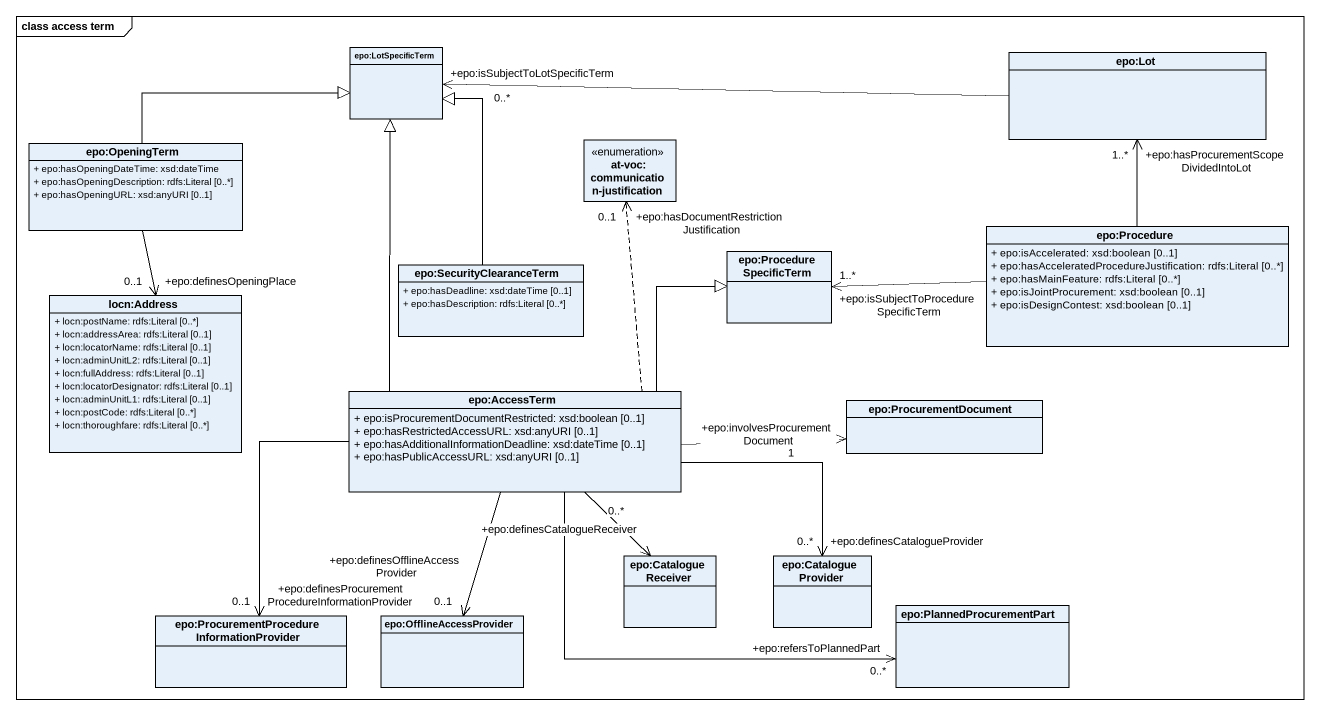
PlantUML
@startuml
mainframe class access term
hide circle
hide empty members
skinparam classAttributeIconSize 0
class "epo:LotSpecificTerm" as epo_LotSpecificTerm
class "epo:Lot" as epo_Lot
class "epo:OpeningTerm" as epo_OpeningTerm {
  + epo:hasOpeningDateTime: xsd:dateTime
  + epo:hasOpeningDescription: rdfs:Literal [0..*]
  + epo:hasOpeningURL: xsd:anyURI [0..1]
}
enum "at-voc:communication-justification" as at_voc_communication
class "epo:Procedure" as epo_Procedure {
  + epo:isAccelerated: xsd:boolean [0..1]
  + epo:hasAcceleratedProcedureJustification: rdfs:Literal [0..*]
  + epo:hasMainFeature: rdfs:Literal [0..*]
  + epo:isJointProcurement: xsd:boolean [0..1]
  + epo:isDesignContest: xsd:boolean [0..1]
}
class "epo:SecurityClearanceTerm" as epo_SecurityClearanceTerm {
  + epo:hasDeadline: xsd:dateTime [0..1]
  + epo:hasDescription: rdfs:Literal [0..*]
}
class "epo:ProcedureSpecificTerm" as epo_ProcedureSpecificTerm
class "locn:Address" as locn_Address {
  + locn:postName: rdfs:Literal [0..*]
  + locn:addressArea: rdfs:Literal [0..1]
  + locn:locatorName: rdfs:Literal [0..1]
  + locn:adminUnitL2: rdfs:Literal [0..1]
  + locn:fullAddress: rdfs:Literal [0..1]
  + locn:locatorDesignator: rdfs:Literal [0..1]
  + locn:adminUnitL1: rdfs:Literal [0..1]
  + locn:postCode: rdfs:Literal [0..*]
  + locn:thoroughfare: rdfs:Literal [0..*]
}
class "epo:AccessTerm" as epo_AccessTerm {
  + epo:isProcurementDocumentRestricted: xsd:boolean [0..1]
  + epo:hasRestrictedAccessURL: xsd:anyURI [0..1]
  + epo:hasAdditionalInformationDeadline: xsd:dateTime [0..1]
  + epo:hasPublicAccessURL: xsd:anyURI [0..1]
}
class "epo:ProcurementDocument" as epo_ProcurementDocument
class "epo:CatalogueReceiver" as epo_CatalogueReceiver
class "epo:CatalogueProvider" as epo_CatalogueProvider
class "epo:PlannedProcurementPart" as epo_PlannedProcurementPart
class "epo:ProcurementProcedureInformationProvider" as epo_ProcurementProcedureInfo
class "epo:OfflineAccessProvider" as epo_OfflineAccessProvider
epo_Lot -left-> "+epo:isSubjectToLotSpecificTerm\n0..*" epo_LotSpecificTerm
epo_OpeningTerm -right-|> epo_LotSpecificTerm
epo_OpeningTerm --> "+epo:definesOpeningPlace\n0..1" locn_Address
epo_Procedure -up-> "+epo:hasProcurementScopeDividedIntoLot\n1..*" epo_Lot
epo_Procedure -left-> "+epo:isSubjectToProcedureSpecificTerm\n1..*" epo_ProcedureSpecificTerm
epo_SecurityClearanceTerm -up-|> epo_LotSpecificTerm
epo_AccessTerm -up-|> epo_LotSpecificTerm
epo_AccessTerm .up.> "+epo:hasDocumentRestrictionJustification\n0..1" at_voc_communication
epo_AccessTerm -right-|> epo_ProcedureSpecificTerm
epo_AccessTerm -right-> "+epo:involvesProcurementDocument\n1" epo_ProcurementDocument
epo_AccessTerm --> "+epo:definesCatalogueReceiver\n0..*" epo_CatalogueReceiver
epo_AccessTerm -right-> "+epo:definesCatalogueProvider\n0..*" epo_CatalogueProvider
epo_AccessTerm -right-> "+epo:refersToPlannedPart\n0..*" epo_PlannedProcurementPart
epo_AccessTerm --> "+epo:definesProcurementProcedureInformationProvider\n0..1" epo_ProcurementProcedureInfo
epo_AccessTerm --> "+epo:definesOfflineAccessProvider\n0..1" epo_OfflineAccessProvider
@enduml
